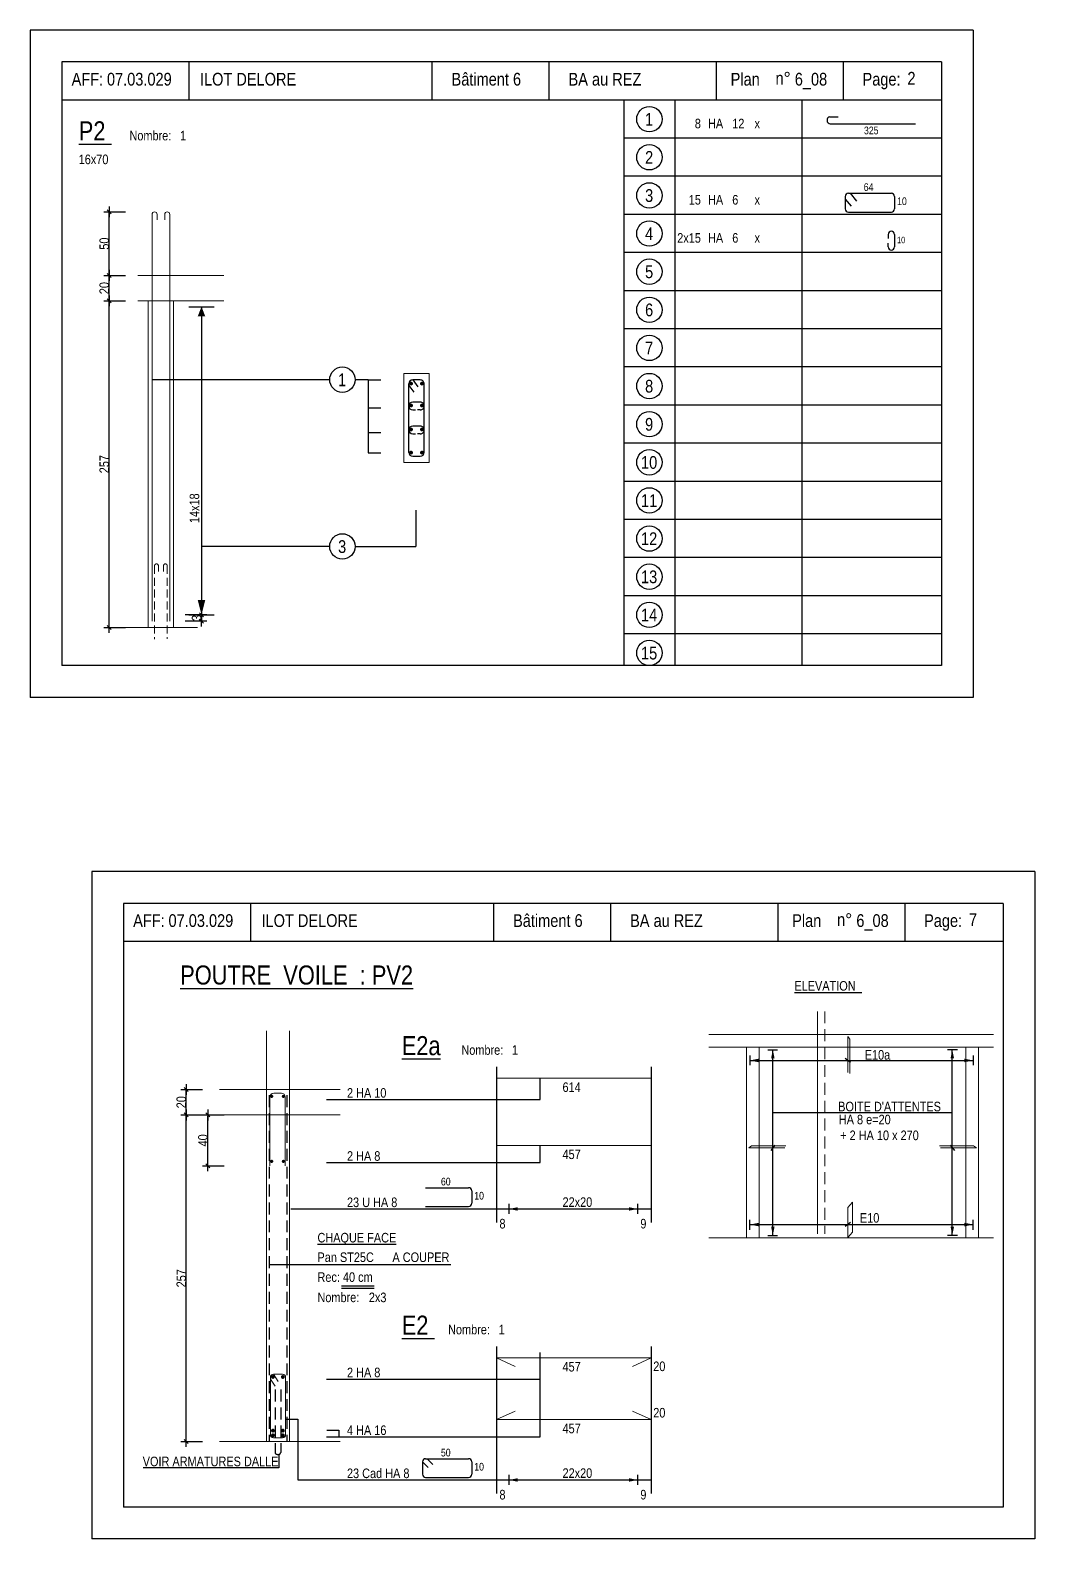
# Model space of a CAD drawing. Header units: metres. Extents: x -9927 to 45032, y -190416 to 12166.
# Drawn here: x 2050 to 3631, y -66940 to -64566 of the extents above; entities that cross this region are included whole.
import ezdxf
from ezdxf.enums import TextEntityAlignment as Align

# ---------------------------------------------------------------- set-up
doc = ezdxf.new("R2010")
doc.units = ezdxf.units.M
doc.header["$PDMODE"] = 65
doc.linetypes.add('CACHE2', pattern=[0.1875, 0.125, -0.0625])
for name, color, linetype in [('01_cote_gen', 4, 'Continuous'), ('01_fenetres', 171, 'Continuous'), ('01_linteaux', 3, 'Continuous'), ('01_sem', 42, 'Continuous'), ('01_texte', 230, 'Continuous'), ('AA_COTES', 2, 'Continuous')]:
    doc.layers.add(name, color=color, linetype=linetype)
doc.styles.add('STYLE2', font='ARIALN.TTF')
doc.dimstyles.new('JB25', dxfattribs={"dimscale": 0.1, "dimtxt": 150, "dimasz": 17, "dimexe": 0.1, "dimexo": 0.1, "dimgap": 0.09, "dimtad": 1, "dimdec": 1, "dimlfac": 0.5, "dimdsep": 46, "dimtxsty": 'STYLE2', "dimblk1": 'BOND_G', "dimblk2": 'BOND_D', "dimsah": 1, "dimcen": 1.5, "dimdle": 0.01, "dimse1": 1, "dimse2": 1, "dimclrd": 4, "dimclre": 2, "dimclrt": 5, "dimadec": 0, "dimazin": 0, "dimtfac": 2.333333, "dimtdec": 1, "dimtix": 1, "dimtmove": 2, "dimatfit": 3, "dimldrblk": 'BOND_G', "dimfxl": 1, "dimtolj": 1, "dimtzin": 0, "dimarcsym": 0})

# ---------------------------------------------------------------- blocks, each defined once
blk = doc.blocks.new('BOND_G')
at = {"layer": 'AA_COTES', "color": 0}
for p, q in [((0, -5), (0, 15)), ((5, 0), (-5, 0)), ((1.8, 1.8), (-1.8, -1.8))]:
    blk.add_line(p, q, dxfattribs=at)
blk = doc.blocks.new('BOND_D')
at = {"layer": 'AA_COTES', "color": 0}
for p, q in [((5, 0), (-5, 0)), ((-1.8, -1.8), (1.8, 1.8)), ((0, 5), (0, -15))]:
    blk.add_line(p, q, dxfattribs=at)
blk = doc.blocks.new('*D657')
at = {"layer": '01_cote_gen', "color": 4, "linetype": 'Continuous', "lineweight": -2, "transparency": 16777216}
blk.add_line((2174, -65503.8), (2174, -64993.2), dxfattribs=at)
at = {"layer": 'DEFPOINTS', "color": 0, "linetype": 'Continuous', "lineweight": 0, "transparency": 16777216}
for p in [(2174, -64991.5), (2182.5, -64991.5), (2192.1, -65505.5)]:
    blk.add_point(p, dxfattribs=at)
at = {"layer": '01_cote_gen', "color": 4, "linetype": 'Continuous', "lineweight": -2, "transparency": 16777216, "xscale": 1.7, "yscale": 1.7, "zscale": 1.7}
for name, p, rotation in [('BOND_D', (2174, -64991.5), 90), ('BOND_G', (2174, -65505.5), 270)]:
    blk.add_blockref(name, p, dxfattribs=dict(at, rotation=rotation))
at = {"layer": '01_cote_gen', "color": 5, "linetype": 'Continuous', "lineweight": 0, "transparency": 16777216, "insert": (2166.3, -65248.5), "char_height": 15, "attachment_point": 5, "rotation": 90, "style": 'STYLE2'}
blk.add_mtext('\\A1;257', dxfattribs=at)
blk = doc.blocks.new('*D658')
at = {"layer": '01_cote_gen', "color": 4, "linetype": 'Continuous', "lineweight": -2, "transparency": 16777216}
blk.add_line((2319.3, -65487.2), (2319.3, -65493.8), dxfattribs=at)
at = {"layer": 'DEFPOINTS', "color": 0, "linetype": 'Continuous', "lineweight": 0, "transparency": 16777216}
for p in [(2269.4, -65495.5), (2312.5, -65485.5), (2319.3, -65495.5)]:
    blk.add_point(p, dxfattribs=at)
at = {"layer": '01_cote_gen', "color": 4, "linetype": 'Continuous', "lineweight": -2, "transparency": 16777216, "xscale": 1.7, "yscale": 1.7, "zscale": 1.7}
for name, p, rotation in [('BOND_G', (2319.3, -65485.5), 90), ('BOND_D', (2319.3, -65495.5), 270)]:
    blk.add_blockref(name, p, dxfattribs=dict(at, rotation=rotation))
at = {"layer": '01_cote_gen', "color": 5, "linetype": 'Continuous', "lineweight": 0, "transparency": 16777216, "insert": (2311.7, -65490.5), "char_height": 15, "attachment_point": 5, "rotation": 90, "style": 'STYLE2'}
blk.add_mtext('\\A1;3', dxfattribs=at)
blk = doc.blocks.new('*D659')
at = {"layer": '01_cote_gen', "color": 4, "linetype": 'Continuous', "lineweight": -2, "transparency": 16777216}
blk.add_line((2174, -64989.8), (2174, -64953.2), dxfattribs=at)
at = {"layer": 'DEFPOINTS', "color": 0, "linetype": 'Continuous', "lineweight": 0, "transparency": 16777216}
for p in [(2174, -64951.5), (2261.4, -64951.5), (2261.4, -64991.5)]:
    blk.add_point(p, dxfattribs=at)
at = {"layer": '01_cote_gen', "color": 4, "linetype": 'Continuous', "lineweight": -2, "transparency": 16777216, "xscale": 1.7, "yscale": 1.7, "zscale": 1.7}
for name, p, rotation in [('BOND_D', (2174, -64951.5), 90), ('BOND_G', (2174, -64991.5), 270)]:
    blk.add_blockref(name, p, dxfattribs=dict(at, rotation=rotation))
at = {"layer": '01_cote_gen', "color": 5, "linetype": 'Continuous', "lineweight": 0, "transparency": 16777216, "insert": (2166.3, -64971.5), "char_height": 15, "attachment_point": 5, "rotation": 90, "style": 'STYLE2'}
blk.add_mtext('\\A1;20', dxfattribs=at)
blk = doc.blocks.new('*D660')
at = {"layer": '01_cote_gen', "color": 4, "linetype": 'Continuous', "lineweight": -2, "transparency": 16777216}
blk.add_line((2174, -64949.8), (2174, -64853.2), dxfattribs=at)
at = {"layer": 'DEFPOINTS', "color": 0, "linetype": 'Continuous', "lineweight": 0, "transparency": 16777216}
for p in [(2174, -64851.5), (2265.4, -64851.5), (2225.9, -64951.5)]:
    blk.add_point(p, dxfattribs=at)
at = {"layer": '01_cote_gen', "color": 4, "linetype": 'Continuous', "lineweight": -2, "transparency": 16777216, "xscale": 1.7, "yscale": 1.7, "zscale": 1.7}
for name, p, rotation in [('BOND_D', (2174, -64851.5), 90), ('BOND_G', (2174, -64951.5), 270)]:
    blk.add_blockref(name, p, dxfattribs=dict(at, rotation=rotation))
at = {"layer": '01_cote_gen', "color": 5, "linetype": 'Continuous', "lineweight": 0, "transparency": 16777216, "insert": (2166.3, -64901.5), "char_height": 15, "attachment_point": 5, "rotation": 90, "style": 'STYLE2'}
blk.add_mtext('\\A1;50', dxfattribs=at)
blk = doc.blocks.new('*D676')
at = {"layer": '01_cote_gen', "color": 4, "linetype": 'Continuous', "lineweight": -2, "transparency": 16777216}
blk.add_line((2329.4, -66350.9), (2329.4, -66274.3), dxfattribs=at)
at = {"layer": 'DEFPOINTS', "color": 0, "linetype": 'Continuous', "lineweight": 0, "transparency": 16777216}
for p in [(2329.4, -66272.6), (2403.7, -66272.6), (2409.2, -66352.6)]:
    blk.add_point(p, dxfattribs=at)
at = {"layer": '01_cote_gen', "color": 4, "linetype": 'Continuous', "lineweight": -2, "transparency": 16777216, "xscale": 1.7, "yscale": 1.7, "zscale": 1.7}
for name, p, rotation in [('BOND_D', (2329.4, -66272.6), 90), ('BOND_G', (2329.4, -66352.6), 270)]:
    blk.add_blockref(name, p, dxfattribs=dict(at, rotation=rotation))
at = {"layer": '01_cote_gen', "color": 5, "linetype": 'Continuous', "lineweight": 0, "transparency": 16777216, "insert": (2321.7, -66312.6), "char_height": 15, "attachment_point": 5, "rotation": 90, "style": 'STYLE2'}
blk.add_mtext('\\A1;40', dxfattribs=at)
blk = doc.blocks.new('*D677')
at = {"layer": '01_cote_gen', "color": 4, "linetype": 'Continuous', "lineweight": -2, "transparency": 16777216}
blk.add_line((2295.3, -66784.9), (2295.3, -66274.3), dxfattribs=at)
at = {"layer": 'DEFPOINTS', "color": 0, "linetype": 'Continuous', "lineweight": 0, "transparency": 16777216}
for p in [(2295.3, -66272.6), (2354.9, -66272.6), (2347.7, -66786.6)]:
    blk.add_point(p, dxfattribs=at)
at = {"layer": '01_cote_gen', "color": 4, "linetype": 'Continuous', "lineweight": -2, "transparency": 16777216, "xscale": 1.7, "yscale": 1.7, "zscale": 1.7}
for name, p, rotation in [('BOND_D', (2295.3, -66272.6), 90), ('BOND_G', (2295.3, -66786.6), 270)]:
    blk.add_blockref(name, p, dxfattribs=dict(at, rotation=rotation))
at = {"layer": '01_cote_gen', "color": 5, "linetype": 'Continuous', "lineweight": 0, "transparency": 16777216, "insert": (2287.6, -66529.6), "char_height": 15, "attachment_point": 5, "rotation": 90, "style": 'STYLE2'}
blk.add_mtext('\\A1;257', dxfattribs=at)
blk = doc.blocks.new('*D678')
at = {"layer": '01_cote_gen', "color": 4, "linetype": 'Continuous', "lineweight": -2, "transparency": 16777216}
blk.add_line((2295.3, -66270.9), (2295.3, -66234.3), dxfattribs=at)
at = {"layer": 'DEFPOINTS', "color": 0, "linetype": 'Continuous', "lineweight": 0, "transparency": 16777216}
for p in [(2295.3, -66232.6), (2370.9, -66232.6), (2370.9, -66272.6)]:
    blk.add_point(p, dxfattribs=at)
at = {"layer": '01_cote_gen', "color": 4, "linetype": 'Continuous', "lineweight": -2, "transparency": 16777216, "xscale": 1.7, "yscale": 1.7, "zscale": 1.7}
for name, p, rotation in [('BOND_D', (2295.3, -66232.6), 90), ('BOND_G', (2295.3, -66272.6), 270)]:
    blk.add_blockref(name, p, dxfattribs=dict(at, rotation=rotation))
at = {"layer": '01_cote_gen', "color": 5, "linetype": 'Continuous', "lineweight": 0, "transparency": 16777216, "insert": (2287.6, -66252.6), "char_height": 15, "attachment_point": 5, "rotation": 90, "style": 'STYLE2'}
blk.add_mtext('\\A1;20', dxfattribs=at)

msp = doc.modelspace()

# ---------------------------------------------------------------- linework, layer by layer
at = {"layer": '01_cote_gen', "color": 2, "linetype": 'CACHE2', "lineweight": 0, "ltscale": 100}
for p, q in [((2245.45, -65408.5), (2245.45, -65524.06)), ((2251.45, -65408.5), (2251.45, -65417.47)), ((2259.45, -65408.5), (2259.45, -65417.47)), ((2265.45, -65408.5), (2265.45, -65523.21))]:
    msp.add_line(p, q, dxfattribs=at)
at = {"layer": '01_cote_gen', "color": 5, "linetype": 'Continuous', "lineweight": 0}
msp.add_line((3289.42, -66109.65), (3289.42, -66459.44), dxfattribs=at)
at = {"layer": '01_cote_gen', "color": 5, "linetype": 'CACHE2', "lineweight": 0, "ltscale": 150}
msp.add_line((3300.57, -66109.65), (3300.57, -66459.93), dxfattribs=at)
at = {"layer": '01_cote_gen', "color": 2, "linetype": 'CACHE2', "lineweight": 0, "ltscale": 100}
for centre in [(2248.45, -65408.5), (2262.45, -65408.5)]:
    msp.add_arc(centre, 3, 0, 180, dxfattribs=at)
at = {"layer": '01_fenetres', "ltscale": 30}
for p, q in [((2099.55, -64615.61), (2099.55, -65565.61)), ((2099.55, -64615.61), (2099.55, -65565.61)), ((2099.55, -64615.61), (2099.55, -65565.61)), ((3484.55, -64615.61), (2099.55, -64615.61)), ((2299.55, -64615.61), (2299.55, -64675.61)), ((2682.05, -64615.61), (2682.05, -64675.61)), ((2866.31, -64615.61), (2866.31, -64675.61)), ((3130.42, -64675.61), (3130.42, -64615.61)), ((3330.42, -64675.61), (3330.42, -64615.61)), ((3484.55, -64615.61), (3484.55, -65565.61)), ((3484.55, -64675.61), (2099.55, -64675.61)), ((3484.55, -65565.61), (2099.55, -65565.61)), ((2196.46, -65939.63), (2196.46, -66889.63)), ((3581.46, -65939.63), (2196.46, -65939.63)), ((2396.46, -65939.63), (2396.46, -65999.63)), ((2778.96, -65939.63), (2778.96, -65999.63)), ((2963.23, -65939.63), (2963.23, -65999.63)), ((3227.33, -65999.63), (3227.33, -65939.63)), ((3427.33, -65999.63), (3427.33, -65939.63)), ((3581.46, -65939.63), (3581.46, -66889.63)), ((3581.46, -65999.63), (2196.46, -65999.63)), ((3581.46, -66889.63), (2196.46, -66889.63))]:
    msp.add_line(p, q, dxfattribs=at)
at = {"layer": '01_linteaux', "linetype": 'Continuous'}
for p, q in [((3308.09, -64701.86), (3321.83, -64701.86)), ((3309.32, -64712.85), (3443.63, -64712.85)), ((3333, -64827.14), (3333, -64846.75)), ((3333, -64831.28), (3342.19, -64842.61)), ((3338, -64822.14), (3405.58, -64822.14)), ((3340.69, -64822.14), (3350.67, -64834.45)), ((3410.58, -64827.14), (3410.58, -64846.75)), ((3338, -64851.75), (3405.58, -64851.75)), ((3400.58, -64887.14), (3400.58, -64893.51)), ((3400.58, -64906.75), (3400.58, -64900.91)), ((3410.58, -64887.14), (3410.58, -64906.75)), ((2672.25, -66387.06), (2739.83, -66387.06)), ((2744.83, -66392.06), (2744.83, -66411.68)), ((2672.25, -66416.68), (2739.83, -66416.68)), ((2667.25, -66818.52), (2667.25, -66838.13)), ((2667.25, -66818.52), (2676.25, -66827.51)), ((2672.25, -66813.52), (2739.83, -66813.52)), ((2674.44, -66813.52), (2683.44, -66822.51)), ((2744.83, -66818.52), (2744.83, -66838.13)), ((2672.25, -66843.13), (2739.83, -66843.13))]:
    msp.add_line(p, q, dxfattribs=at)
for centre, start, end in [((3309.2, -64706.74), 102.77382, 192.77382), ((3309.32, -64707.85), 180, 270), ((3338, -64827.14), 90, 180), ((3405.58, -64827.14), 0, 90), ((3338, -64846.75), 180, 270), ((3405.58, -64846.75), 270, 0), ((3405.58, -64887.14), 90, 180), ((3405.58, -64887.14), 0, 90), ((3405.58, -64906.75), 180, 270), ((3405.58, -64906.75), 270, 0), ((2739.83, -66392.06), 0, 90), ((2739.83, -66411.68), 270, 0), ((2672.25, -66818.52), 90, 180), ((2739.83, -66818.52), 0, 90), ((2672.25, -66838.13), 180, 270), ((2739.83, -66838.13), 270, 0)]:
    msp.add_arc(centre, 5, start, end, dxfattribs=at)
at = {"layer": '01_sem', "color": 2, "lineweight": 0, "ltscale": 7}
for p, q in [((2241.45, -64855.5), (2241.45, -65495.5)), ((2249.45, -64855.5), (2249.45, -64863.9)), ((2261.45, -64855.5), (2261.45, -64863.9)), ((2269.45, -64855.5), (2269.45, -65495.5)), ((2354.63, -64951.5), (2219.06, -64951.5)), ((2235.45, -64991.5), (2219.01, -64991.5)), ((2235.45, -64991.5), (2235.45, -65505.5)), ((2354.63, -64991.5), (2235.45, -64991.5)), ((2275.45, -64991.5), (2275.45, -65505.5)), ((2637.86, -65246.07), (2637.86, -65106.07)), ((2677.86, -65106.07), (2637.86, -65106.07)), ((2637.86, -65246.07), (2637.86, -65106.07)), ((2677.86, -65106.07), (2637.86, -65106.07)), ((2677.86, -65246.07), (2677.86, -65106.07)), ((2637.86, -65246.07), (2677.86, -65246.07)), ((2637.86, -65246.07), (2677.86, -65246.07)), ((2313, -65505.5), (2179.72, -65505.5)), ((2421.79, -66140.45), (2421.79, -66786.62)), ((2457.79, -66140.45), (2457.79, -66786.62)), ((3118.34, -66146), (3566.12, -66146)), ((3336.85, -66149.08), (3336.85, -66205.75)), ((3336.85, -66149.08), (3340.38, -66153.31)), ((3340.38, -66153.31), (3340.38, -66207.24)), ((3118.34, -66166), (3566.12, -66166)), ((3177.45, -66166), (3177.45, -66466)), ((3197.45, -66166), (3197.45, -66466)), ((3522.97, -66166), (3522.97, -66466)), ((3542.97, -66166), (3542.97, -66466)), ((2347.75, -66232.62), (2537.73, -66232.62)), ((2783.67, -66214.99), (3027.15, -66214.99)), ((2427.07, -66244.23), (2427.07, -66352.62)), ((2445.07, -66238.23), (2433.07, -66238.23)), ((2451.07, -66244.23), (2451.07, -66352.62)), ((2347.75, -66272.62), (2537.73, -66272.62)), ((2783.67, -66320.58), (3027.15, -66320.58)), ((3181.08, -66324.55), (3185.31, -66321.02)), ((3181.08, -66324.55), (3237.74, -66324.55)), ((3185.31, -66321.02), (3239.23, -66321.02)), ((3535.1, -66321.02), (3481.18, -66321.02)), ((3539.34, -66324.55), (3482.67, -66324.55)), ((3535.1, -66321.02), (3539.34, -66324.55)), ((3336.85, -66418.5), (3344.12, -66409.79)), ((3336.85, -66465.55), (3336.85, -66418.5)), ((3344.12, -66456.84), (3344.12, -66409.79)), ((3118.34, -66466), (3566.12, -66466)), ((3336.85, -66465.55), (3344.12, -66456.84)), ((2783.67, -66654.86), (3027.15, -66654.86)), ((2783.67, -66654.86), (2813, -66668.2)), ((3027.15, -66654.86), (2997.83, -66668.2)), ((2427.79, -66685.62), (2427.79, -66775.62)), ((2432.79, -66680.62), (2446.79, -66680.62)), ((2432.79, -66680.62), (2440.14, -66691.82)), ((2451.79, -66685.62), (2451.79, -66775.62)), ((2427.79, -66688.41), (2435.14, -66699.6)), ((2783.67, -66752.03), (2813, -66738.69)), ((2783.67, -66752.03), (3027.15, -66752.03)), ((3027.15, -66752.03), (2997.83, -66738.69)), ((2432.79, -66780.62), (2446.79, -66780.62)), ((2347.75, -66786.62), (2537.73, -66786.62)), ((2364.37, -66786.62), (2516.67, -66786.62))]:
    msp.add_line(p, q, dxfattribs=at)
at = {"layer": '01_sem', "color": 2, "lineweight": 0, "ltscale": 7, "flags": 128}
for points, const_width in [([(2429.9, -66242.11, -1), (2429.9, -66244.61, -1)], 2.5), ([(2448.24, -66242.11, 1), (2448.24, -66244.61, 1)], 2.5), ([(2429.9, -66344.39, -1), (2429.9, -66346.89, -1)], 2.5), ([(2448.24, -66344.39, 1), (2448.24, -66346.89, 1)], 2.5), ([(2430.31, -66684.93, 1), (2433.31, -66684.93, 1)], 3), ([(2445.95, -66684.93, 1), (2448.95, -66684.93, 1)], 3), ([(2430.31, -66769.36, 1), (2433.31, -66769.36, 1)], 3), ([(2430.31, -66776.78, 1), (2433.31, -66776.78, 1)], 3), ([(2445.95, -66769.36, 1), (2448.95, -66769.36, 1)], 3), ([(2445.95, -66776.78, 1), (2448.95, -66776.78, 1)], 3)]:
    msp.add_lwpolyline(points, format="xyb", close=True, dxfattribs=dict(at, const_width=const_width))
at = {"layer": '01_sem', "color": 2, "lineweight": 0, "ltscale": 7}
for centre, radius, start, end in [((2245.45, -64855.5), 4, 0, 180), ((2265.45, -64855.5), 4, 0, 180), ((2433.07, -66244.23), 6, 90, 180), ((2445.07, -66244.23), 6, 0, 90), ((2432.79, -66685.62), 5, 90, 180), ((2446.79, -66685.62), 5, 0, 90), ((2432.79, -66775.62), 5, 180, 270), ((2446.79, -66775.62), 5, 270, 0)]:
    msp.add_arc(centre, radius, start, end, dxfattribs=at)
at = {"layer": '01_texte', "ltscale": 30}
for p, q in [((3534.55, -64565.61), (2049.55, -64565.61)), ((2049.55, -64565.61), (2049.55, -65615.61)), ((3534.55, -64565.61), (3534.55, -65615.61)), ((3534.55, -64565.61), (3534.55, -65615.61)), ((2984.55, -64675.61), (2984.55, -65565.61)), ((3064.55, -64675.61), (3064.55, -65565.61)), ((3264.55, -64675.61), (3264.55, -65565.61)), ((3484.55, -64735.61), (2984.55, -64735.61)), ((3484.55, -64795.61), (2984.55, -64795.61)), ((3484.55, -64855.61), (2984.55, -64855.61)), ((3484.55, -64915.61), (2984.55, -64915.61)), ((3484.55, -64975.61), (2984.55, -64975.61)), ((2299.18, -65000.78), (2339.5, -65000.78)), ((2319.34, -65000.78), (2319.34, -65492.37)), ((3484.55, -65035.61), (2984.55, -65035.61)), ((3484.55, -65095.61), (2984.55, -65095.61)), ((2663.86, -65116.07), (2651.86, -65116.07)), ((2651.86, -65116.07), (2659.86, -65126.8)), ((2645.86, -65230.07), (2645.86, -65122.07)), ((2645.86, -65124.62), (2653.86, -65135.35)), ((2669.86, -65230.07), (2669.86, -65122.07)), ((2663.86, -65151.01), (2651.86, -65151.01)), ((2651.86, -65163.01), (2656.05, -65163.01)), ((2663.86, -65163.01), (2659.67, -65163.01)), ((3484.55, -65155.61), (2984.55, -65155.61)), ((2663.86, -65188.69), (2651.86, -65188.69)), ((2651.86, -65200.69), (2656.05, -65200.69)), ((2663.86, -65200.69), (2659.67, -65200.69)), ((2651.86, -65236.07), (2663.86, -65236.07)), ((3484.55, -65215.61), (2984.55, -65215.61)), ((3484.55, -65275.61), (2984.55, -65275.61)), ((3484.55, -65335.61), (2984.55, -65335.61)), ((3484.55, -65395.61), (2984.55, -65395.61)), ((3484.55, -65455.61), (2984.55, -65455.61)), ((2299.18, -65485.5), (2339.5, -65485.5)), ((3484.55, -65515.61), (2984.55, -65515.61)), ((3534.55, -65615.61), (2049.55, -65615.61)), ((2146.46, -65889.63), (2146.46, -66939.63)), ((3631.46, -65889.63), (2146.46, -65889.63)), ((3631.46, -65889.63), (3631.46, -66939.63)), ((3182.82, -66178.84), (3182.82, -66194.48)), ((3182.82, -66186.9), (3534.5, -66186.9)), ((3210.84, -66169.91), (3226.48, -66169.91)), ((3218.9, -66462.14), (3218.9, -66169.91)), ((3340.98, -66190.21), (3332.71, -66183.59)), ((3509.58, -66169.91), (3493.94, -66169.91)), ((3501.51, -66462.14), (3501.51, -66169.91)), ((3534.5, -66178.84), (3534.5, -66194.48)), ((2783.67, -66197.05), (2783.67, -66441.68)), ((3027.15, -66197.05), (3027.15, -66441.68)), ((2852.68, -66248.4), (2852.68, -66214.99)), ((2516.27, -66248.4), (2852.68, -66248.4)), ((2852.68, -66347.68), (2852.68, -66320.58)), ((3222.21, -66320.42), (3215.59, -66328.69)), ((3498.2, -66320.42), (3504.83, -66328.69)), ((2516.27, -66347.68), (2852.68, -66347.68)), ((2459.84, -66420.54), (3027.15, -66420.54)), ((2803.39, -66412.48), (2803.39, -66428.11)), ((3006.06, -66412.48), (3006.06, -66428.11)), ((3182.82, -66453.16), (3182.82, -66437.52)), ((3182.82, -66445.09), (3534.5, -66445.09)), ((3340.98, -66441.78), (3332.71, -66448.41)), ((3534.5, -66453.16), (3534.5, -66437.52)), ((3210.84, -66462.14), (3226.48, -66462.14)), ((3509.58, -66462.14), (3493.94, -66462.14)), ((2783.67, -66636.92), (2783.67, -66868.13)), ((3027.15, -66636.92), (3027.15, -66868.13)), ((2852.68, -66779.13), (2852.68, -66646.44)), ((2516.27, -66688.27), (2852.68, -66688.27)), ((2451.79, -66751.59), (2470.96, -66751.59)), ((2470.96, -66751.59), (2470.96, -66846.99)), ((2516.27, -66779.13), (2852.68, -66779.13)), ((2516.45, -66768.66), (2535.81, -66768.66)), ((2535.81, -66768.66), (2535.81, -66779.13)), ((2441.09, -66827.9), (2227.3, -66827.9)), ((2441.09, -66806.68), (2441.09, -66827.9)), ((2470.96, -66846.99), (3027.15, -66846.99)), ((2803.39, -66838.93), (2803.39, -66854.57)), ((3006.06, -66838.93), (3006.06, -66854.57)), ((3631.46, -66939.63), (2146.46, -66939.63))]:
    msp.add_line(p, q, dxfattribs=at)
at = {"layer": '01_texte'}
for p, q in [((2521.17, -65115.58), (2241.45, -65115.58)), ((2581.64, -65115.58), (2561.17, -65115.58)), ((2581.64, -65115.58), (2581.64, -65230.56)), ((2581.64, -65115.58), (2601.65, -65115.58)), ((2581.64, -65159.86), (2601.65, -65159.86)), ((2581.64, -65198.55), (2601.65, -65198.55)), ((2581.64, -65230.56), (2601.65, -65230.56)), ((2657.07, -65321), (2657.07, -65378.02)), ((2521.17, -65378.02), (2319.34, -65378.02)), ((2561.17, -65378.02), (2657.07, -65378.02)), ((3218.9, -66268.91), (3501.51, -66268.91)), ((2425.79, -66508.12), (2711.81, -66508.12)), ((2591.27, -66542.3), (2539.51, -66542.3)), ((2591.27, -66545.6), (2539.51, -66545.6))]:
    msp.add_line(p, q, dxfattribs=at)
at = {"layer": '01_texte', "linetype": 'CACHE2', "ltscale": 150}
for p, q in [((2425.79, -66241.6), (2425.79, -66786.62)), ((2453.79, -66241.6), (2453.79, -66786.62)), ((2435.25, -66704.84), (2435.25, -66803.68)), ((2444.09, -66704.84), (2444.09, -66803.68)), ((2438.25, -66806.68), (2441.09, -66806.68))]:
    msp.add_line(p, q, dxfattribs=at)
at = {"layer": '01_texte', "ltscale": 30, "const_width": 3, "flags": 128}
for points in [[(2650.8, -65121.77, -1), (2647.8, -65121.77, -1)], [(2664.93, -65121.77, 1), (2667.93, -65121.77, 1)], [(2650.8, -65156.2, 1), (2647.8, -65156.2, 1)], [(2664.93, -65156.2, -1), (2667.93, -65156.2, -1)], [(2650.8, -65193.88, 1), (2647.8, -65193.88, 1)], [(2664.93, -65193.88, -1), (2667.93, -65193.88, -1)], [(2650.8, -65230.37, 1), (2647.8, -65230.37, 1)], [(2664.93, -65230.37, -1), (2667.93, -65230.37, -1)]]:
    msp.add_lwpolyline(points, format="xyb", close=True, dxfattribs=at)
at = {"layer": '01_texte'}
for centre in [(3024.55, -64705.61), (3024.55, -64765.61), (3024.55, -64825.61), (3024.55, -64885.61), (3024.55, -64945.61), (3024.55, -65005.61), (3024.55, -65065.61), (2541.17, -65115.58), (3024.55, -65125.61), (3024.55, -65185.61), (3024.55, -65245.61), (3024.55, -65305.61), (3024.55, -65365.61), (2541.17, -65378.02), (3024.55, -65425.61), (3024.55, -65485.61), (3024.55, -65545.61)]:
    msp.add_circle(centre, 20, dxfattribs=at)
at = {"layer": '01_texte', "ltscale": 30}
for centre, start, end in [((2651.86, -65122.07), 90.00091, 180), ((2663.86, -65122.07), 0, 90.00091), ((2651.86, -65157.01), 90.00091, 180), ((2651.86, -65157.01), 180, 269.99909), ((2663.86, -65157.01), 0, 90.00091), ((2663.86, -65157.01), 269.99909, 360), ((2651.86, -65194.69), 90.00091, 180), ((2663.86, -65194.69), 0, 90.00091), ((2651.86, -65194.69), 180, 269.99909), ((2663.86, -65194.69), 269.99909, 360), ((2651.86, -65230.07), 180, 270), ((2663.86, -65230.07), 270, 0)]:
    msp.add_arc(centre, 6, start, end, dxfattribs=at)
at = {"layer": '01_texte', "linetype": 'CACHE2', "ltscale": 150}
for centre, start, end in [((2438.25, -66803.68), 180, 270), ((2441.09, -66803.68), 270, 0)]:
    msp.add_arc(centre, 3, start, end, dxfattribs=at)
at = {"layer": '01_texte', "ltscale": 30}
for points in [[(2319.34, -65000.78), (2313.44, -65015.85), (2319.34, -65015.85)], [(2319.34, -65000.78), (2325.24, -65015.85), (2319.34, -65015.85)], [(2319.34, -65485.5), (2313.44, -65462.43), (2319.34, -65462.43)], [(2319.34, -65485.5), (2325.24, -65462.43), (2319.34, -65462.43)], [(3182.82, -66186.9), (3196.64, -66184.15), (3196.64, -66186.9)], [(3182.82, -66186.9), (3196.64, -66189.66), (3196.64, -66186.9)], [(3218.9, -66169.91), (3216.14, -66183.73), (3218.9, -66183.73)], [(3218.9, -66169.91), (3221.65, -66183.73), (3218.9, -66183.73)], [(3501.51, -66169.91), (3498.76, -66183.73), (3501.51, -66183.73)], [(3501.51, -66169.91), (3504.27, -66183.73), (3501.51, -66183.73)], [(3534.5, -66186.9), (3520.68, -66184.15), (3520.68, -66186.9)], [(3534.5, -66186.9), (3520.68, -66189.66), (3520.68, -66186.9)], [(2803.39, -66420.54), (2817.21, -66417.78), (2817.21, -66420.54)], [(2803.39, -66420.54), (2817.21, -66423.29), (2817.21, -66420.54)], [(3006.06, -66420.54), (2992.24, -66417.78), (2992.24, -66420.54)], [(3006.06, -66420.54), (2992.24, -66423.29), (2992.24, -66420.54)], [(3182.82, -66445.09), (3196.64, -66442.34), (3196.64, -66445.09)], [(3182.82, -66445.09), (3196.64, -66447.85), (3196.64, -66445.09)], [(3218.9, -66462.14), (3216.14, -66448.31), (3218.9, -66448.31)], [(3218.9, -66462.14), (3221.65, -66448.31), (3218.9, -66448.31)], [(3501.51, -66462.14), (3498.76, -66448.31), (3501.51, -66448.31)], [(3501.51, -66462.14), (3504.27, -66448.31), (3501.51, -66448.31)], [(3534.5, -66445.09), (3520.68, -66442.34), (3520.68, -66445.09)], [(3534.5, -66445.09), (3520.68, -66447.85), (3520.68, -66445.09)], [(2803.39, -66846.99), (2817.21, -66844.24), (2817.21, -66846.99)], [(2803.39, -66846.99), (2817.21, -66849.75), (2817.21, -66846.99)], [(3006.06, -66846.99), (2992.24, -66844.24), (2992.24, -66846.99)], [(3006.06, -66846.99), (2992.24, -66849.75), (2992.24, -66846.99)]]:
    msp.add_solid(points, dxfattribs=at)

# ---------------------------------------------------------------- texts
at = {"layer": '01_texte', "style": 'STYLE2'}
for s, height, p in [('AFF:', 20, (2114.84, -64652.76)), ('07.03.029', 20, (2170.51, -64652.76)), ('ILOT DELORE', 20, (2316.89, -64652.76)), ('Bâtiment 6', 20, (2712.99, -64652.76)), ('BA au REZ', 20, (2897.26, -64652.76)), ('Plan', 20, (3152.46, -64652.76)), ('n%%D', 20, (3223.15, -64651.32)), ('6_08', 20, (3253.49, -64652.76)), ('Page:', 20, (3360.13, -64652.76)), ('2', 20, (3430.82, -64651.32)), ('%%UP2 ', 30, (2126.13, -64739)), ('HA', 15, (3116.84, -64720.01)), ('12', 15, (3155.01, -64720.01)), ('Nombre:', 15, (2205.94, -64739)), ('1', 15, (2285.56, -64739)), ('325', 12, (3362.38, -64729.35)), ('16x70', 15, (2125.94, -64776.43)), ('64', 12, (3362.06, -64818.59)), ('HA', 15, (3116.84, -64840.01)), ('6', 15, (3155.01, -64840.01)), ('10', 12, (3414.57, -64840.8)), ('HA', 15, (3116.84, -64900.01)), ('6', 15, (3155.01, -64900.01)), ('10', 10, (3414.57, -64900.8)), ('AFF:', 20, (2211.76, -65976.78)), ('07.03.029', 20, (2267.42, -65976.78)), ('ILOT DELORE', 20, (2413.81, -65976.78)), ('Bâtiment 6', 20, (2809.91, -65976.78)), ('BA au REZ', 20, (2994.17, -65976.78)), ('Plan', 20, (3249.38, -65976.78)), ('n%%D', 20, (3320.06, -65975.34)), ('6_08', 20, (3350.4, -65976.78)), ('Page:', 20, (3457.05, -65976.78)), ('7', 20, (3527.73, -65975.34)), ('%%UELEVATION  ', 15, (3252.84, -66076.98)), ('%%UE2a', 30, (2634.6, -66178.54)), ('Nombre:', 15, (2728.57, -66177.91)), ('1', 15, (2808.19, -66177.91)), ('E10a', 15, (3363.6, -66185.55)), ('2 HA 10', 15, (2548.4, -66245.45)), ('614', 15, (2887.77, -66236.44)), ('2 HA 8', 15, (2548.4, -66344.73)), ('457', 15, (2887.77, -66342.03)), ('60', 12, (2696.3, -66383.51)), ('10', 12, (2748.81, -66405.72)), ('23 U HA 8', 15, (2548.4, -66417.58)), ('22x20', 15, (2887.77, -66417.24)), ('8', 15, (2788.45, -66451.19)), ('9', 15, (3010.3, -66451.19)), ('E10', 15, (3356.02, -66442.1)), ('%%UCHAQUE FACE', 15, (2501.93, -66473.21)), ('Pan ST25C', 15, (2501.93, -66504)), ('A COUPER', 15, (2619.96, -66504)), ('Rec: 40 cm', 15, (2501.93, -66535.28)), ('Nombre:', 15, (2501.93, -66567.19)), ('2x3', 15, (2582.78, -66567.19)), ('%%UE2 ', 30, (2634.6, -66618.41)), ('Nombre:', 15, (2707.57, -66617.78)), ('1', 15, (2787.19, -66617.78)), ('457', 15, (2887.77, -66676.31)), ('20', 15, (3030.62, -66675.67)), ('2 HA 8', 15, (2548.4, -66685.31)), ('20', 15, (3030.62, -66748.7)), ('4 HA 16', 15, (2548.4, -66776.18)), ('457', 15, (2887.77, -66773.48)), ('50', 12, (2696.3, -66809.97)), ('VOIR ARMATURES DALLE', 15, (2226.76, -66825.39)), ('23 Cad HA 8', 15, (2548.4, -66844.04)), ('10', 12, (2748.81, -66832.18)), ('22x20', 15, (2887.77, -66843.69)), ('8', 15, (2788.45, -66877.64)), ('9', 15, (3010.3, -66877.64))]:
    msp.add_text(s, height=height, dxfattribs=at).set_placement(p)
for s, p in [('1', (3024.15, -64705.84)), ('2', (3024.15, -64765.84)), ('3', (3024.15, -64825.84)), ('4', (3024.15, -64885.84)), ('5', (3024.15, -64945.84)), ('6', (3024.15, -65005.84)), ('7', (3024.15, -65065.84)), ('1', (2540.77, -65115.81)), ('8', (3024.15, -65125.84)), ('9', (3024.15, -65185.84)), ('10', (3024.15, -65245.84)), ('11', (3024.15, -65305.84)), ('12', (3024.15, -65365.84)), ('3', (2540.77, -65378.25)), ('13', (3024.15, -65425.84)), ('14', (3024.15, -65485.84)), ('15', (3024.15, -65545.84))]:
    msp.add_text(s, height=20, dxfattribs=at).set_placement(p, align=Align.MIDDLE_CENTER)
for s, p in [('8', (3105.64, -64720.01)), ('15', (3105.64, -64840.01)), ('2x15', (3105.64, -64900.01)), ("BOITE D'ATTENTES", (3483.56, -66266.89)), ('HA 8 e=20', (3404.49, -66287.28)), ('+ 2 HA 10 x 270', (3448.7, -66312.21))]:
    msp.add_text(s, height=15, dxfattribs=at).set_placement(p, align=Align.RIGHT)
for p in [(3194.42, -64720.01), (3194.42, -64840.01), (3194.42, -64900.01)]:
    msp.add_text('x', height=15, dxfattribs=at).set_placement(p, align=Align.CENTER)
msp.add_text('14x18', height=15, rotation=90, dxfattribs=at).set_placement((2315.73, -65341.36))
msp.add_text('%%UPOUTRE  VOILE  : PV2', height=30, dxfattribs=at).set_placement((2469.14, -66052.39), align=Align.MIDDLE)

# ---------------------------------------------------------------- dimensions: what is measured, and where the dimension line sits
at = {"layer": '01_cote_gen', "linetype": 'Continuous', "lineweight": 0}
for base, p1, p2, picture, middle in [((2173.95, -64851.5), (2225.92, -64951.5), (2265.45, -64851.5), '*D660', (2166.28, -64901.5)), ((2173.95, -64951.5), (2261.42, -64991.5), (2261.42, -64951.5), '*D659', (2166.28, -64971.5)), ((2173.95, -64991.5), (2192.07, -65505.5), (2182.45, -64991.5), '*D657', (2166.28, -65248.5)), ((2295.27, -66232.62), (2370.85, -66272.62), (2370.85, -66232.62), '*D678', (2287.6, -66252.62)), ((2295.27, -66272.62), (2347.75, -66786.62), (2354.86, -66272.62), '*D677', (2287.6, -66529.62)), ((2329.36, -66272.62), (2409.16, -66352.62), (2403.66, -66272.62), '*D676', (2321.69, -66312.62))]:
    dim = msp.add_linear_dim(base=base, p1=p1, p2=p2, angle=90, dimstyle='JB25', dxfattribs=at)
    dim.commit()
    dim.dimension.update_dxf_attribs({"geometry": picture, "text_midpoint": middle})
dim = msp.add_linear_dim(base=(2319.34, -65495.5), p1=(2312.51, -65485.5), p2=(2269.45, -65495.5), angle=90, text='3', dimstyle='JB25', dxfattribs=at)
dim.commit()
dim.dimension.update_dxf_attribs({"geometry": '*D658', "text_midpoint": (2311.67, -65490.5)})

doc.saveas('drawing.dxf')
